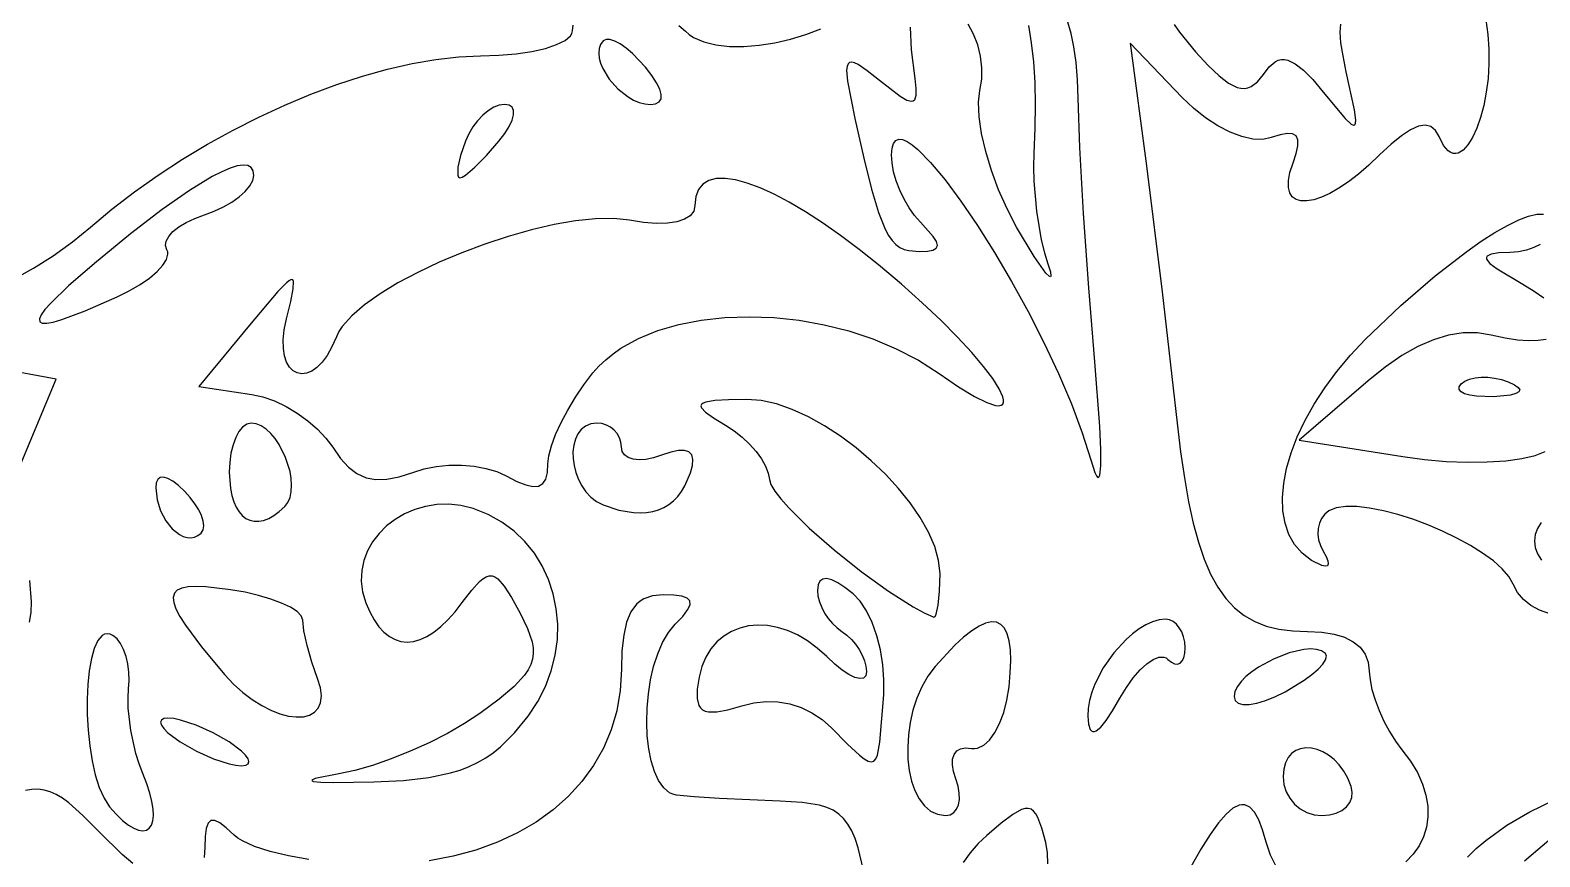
# Model space of a CAD drawing. Header units: millimetres. Extents: x -3.08 to 4.09, y 0 to 4.57.
# Drawn here: x -0.479 to 0.205, y 3.392 to 3.767 of the extents above; entities that cross this region are included whole.
import ezdxf

# ---------------------------------------------------------------- set-up
doc = ezdxf.new("R2010")
doc.units = ezdxf.units.MM

msp = doc.modelspace()

# ---------------------------------------------------------------- linework, layer by layer
at = {"flags": 128}
for points in [[(0.180656, 3.771701), (0.181667, 3.765098), (0.182152, 3.758396), (0.182157, 3.751712), (0.181728, 3.745159), (0.180911, 3.738854), (0.179753, 3.732911), (0.178299, 3.727445), (0.176595, 3.722573), (0.174688, 3.718408), (0.172623, 3.715067), (0.170447, 3.712664), (0.168205, 3.711314), (0.167074, 3.711071), (0.165943, 3.711134), (0.16482, 3.711518), (0.163709, 3.712237), (0.161547, 3.71474), (0.159503, 3.718757), (0.15789, 3.721576), (0.155803, 3.7233), (0.153228, 3.723926), (0.150153, 3.723449), (0.146562, 3.721865), (0.142445, 3.719169), (0.137786, 3.715356), (0.132573, 3.710423), (0.127721, 3.705805), (0.122994, 3.701754), (0.118435, 3.698275), (0.114084, 3.695371), (0.109984, 3.693046), (0.106176, 3.691304), (0.102701, 3.690149), (0.099602, 3.689585), (0.09692, 3.689615), (0.094696, 3.690244), (0.092972, 3.691475), (0.091789, 3.693312), (0.09119, 3.695759), (0.091216, 3.69882), (0.091908, 3.702498), (0.093309, 3.706798), (0.094783, 3.711148), (0.095518, 3.714628), (0.095497, 3.717256), (0.094703, 3.719052), (0.093119, 3.720033), (0.090729, 3.72022), (0.087515, 3.719631), (0.083462, 3.718284), (0.079573, 3.717462), (0.075059, 3.717657), (0.070067, 3.718804), (0.064743, 3.720837), (0.059235, 3.723688), (0.053692, 3.727292), (0.04826, 3.731583), (0.043087, 3.736493), (0.01942, 3.761118), (0.026864, 3.705562), (0.034043, 3.648375), (0.040837, 3.588896), (0.04236, 3.575903), (0.044052, 3.56405), (0.045937, 3.553294), (0.048043, 3.543594), (0.050395, 3.534908), (0.053019, 3.527195), (0.055941, 3.520414), (0.059187, 3.514522), (0.062783, 3.509479), (0.066755, 3.505243), (0.071129, 3.501773), (0.07593, 3.499026), (0.081186, 3.496962), (0.086921, 3.49554), (0.093161, 3.494716), (0.099934, 3.494451), (0.106322, 3.494159), (0.111913, 3.49329), (0.116693, 3.491853), (0.120646, 3.489859), (0.123756, 3.487317), (0.126008, 3.484238), (0.127387, 3.480631), (0.127878, 3.476507), (0.128208, 3.472545), (0.129094, 3.468152), (0.130475, 3.463474), (0.132291, 3.458658), (0.134481, 3.453848), (0.136984, 3.449192), (0.139738, 3.444835), (0.142684, 3.440923), (0.14658, 3.435726), (0.149682, 3.430526), (0.152004, 3.425363), (0.153563, 3.420276), (0.154374, 3.415306), (0.154453, 3.410492), (0.153815, 3.405875), (0.152477, 3.401494), (0.150454, 3.39739), (0.147763, 3.393601), (0.144418, 3.390169)], [(-0.486653, 3.654215), (-0.477693, 3.659139), (-0.468731, 3.664783), (-0.460035, 3.671011), (-0.451872, 3.677687), (-0.442128, 3.685862), (-0.431878, 3.693739), (-0.421192, 3.701287), (-0.410142, 3.708476), (-0.398799, 3.715274), (-0.387234, 3.72165), (-0.375519, 3.727572), (-0.363724, 3.73301), (-0.351922, 3.737932), (-0.340182, 3.742306), (-0.328577, 3.746102), (-0.317178, 3.749289), (-0.306057, 3.751834), (-0.295283, 3.753707), (-0.284929, 3.754877), (-0.275066, 3.755312), (-0.266696, 3.75559), (-0.258888, 3.756287), (-0.251812, 3.757357), (-0.245639, 3.758753), (-0.240541, 3.76043), (-0.236687, 3.76234), (-0.23425, 3.764436), (-0.233616, 3.76554), (-0.2334, 3.766673), (-0.232983, 3.769214)], [(-0.185117, 3.769084), (-0.18215, 3.766534), (-0.180409, 3.765024), (-0.178417, 3.763708), (-0.173753, 3.761641), (-0.168305, 3.760292), (-0.162224, 3.759622), (-0.155658, 3.759592), (-0.148756, 3.76016), (-0.141669, 3.761288), (-0.134545, 3.762935), (-0.127534, 3.765063), (-0.120785, 3.767629)], [(-0.080299, 3.768367), (-0.079745, 3.758053), (-0.078177, 3.745048), (-0.077664, 3.740548), (-0.077661, 3.737314), (-0.078273, 3.735342), (-0.078843, 3.734827), (-0.079606, 3.734625), (-0.081764, 3.735158), (-0.084851, 3.736935), (-0.094233, 3.744201), (-0.099723, 3.7486), (-0.103861, 3.75141), (-0.10545, 3.752175), (-0.106736, 3.752489), (-0.107729, 3.752334), (-0.108441, 3.751694), (-0.108884, 3.75055), (-0.109069, 3.748884), (-0.108709, 3.743916), (-0.1054, 3.726937), (-0.101324, 3.708983), (-0.097821, 3.694945), (-0.094659, 3.684352), (-0.091611, 3.676738), (-0.090058, 3.6739), (-0.088448, 3.671631), (-0.086751, 3.669872), (-0.084939, 3.668564), (-0.082983, 3.667649), (-0.080856, 3.667068), (-0.075969, 3.666673), (-0.072475, 3.666821), (-0.069969, 3.667298), (-0.068452, 3.668156), (-0.06792, 3.669449), (-0.068373, 3.671229), (-0.069809, 3.673546), (-0.075622, 3.680007), (-0.078295, 3.683037), (-0.08078, 3.686543), (-0.083021, 3.6904), (-0.084967, 3.694482), (-0.086563, 3.698665), (-0.087757, 3.702823), (-0.088493, 3.70683), (-0.088719, 3.710562), (-0.088462, 3.713508), (-0.087806, 3.715626), (-0.086773, 3.716953), (-0.085388, 3.717524), (-0.083674, 3.717375), (-0.081654, 3.716543), (-0.079352, 3.715062), (-0.07679, 3.712969), (-0.070983, 3.70709), (-0.064421, 3.699191), (-0.05729, 3.689561), (-0.049778, 3.678484), (-0.042071, 3.666249), (-0.034358, 3.653141), (-0.026824, 3.639447), (-0.019657, 3.625455), (-0.013043, 3.61145), (-0.007172, 3.59772), (-0.002228, 3.58455), (0.0016, 3.572229), (0.003409, 3.566514), (0.004149, 3.564952), (0.004779, 3.564236), (0.005298, 3.564351), (0.005705, 3.565286), (0.006184, 3.569555), (0.006209, 3.576937), (0.005776, 3.587323), (0.003517, 3.616673), (0.000707, 3.650161), (-0.001662, 3.683843), (-0.00334, 3.713802), (-0.00408, 3.736118), (-0.004369, 3.744488), (-0.005022, 3.752296), (-0.005995, 3.759372), (-0.007249, 3.765545), (-0.008739, 3.770643)], [(-0.026689, 3.769043), (-0.025358, 3.761192), (-0.024398, 3.752622), (-0.023807, 3.743332), (-0.023586, 3.733319), (-0.023732, 3.722582), (-0.024247, 3.711118), (-0.024408, 3.705084), (-0.024242, 3.698579), (-0.023035, 3.684972), (-0.020833, 3.671938), (-0.019424, 3.666149), (-0.017844, 3.661118), (-0.016683, 3.657448), (-0.016475, 3.655558), (-0.01671, 3.655259), (-0.017161, 3.65538), (-0.018684, 3.656847), (-0.024008, 3.664438), (-0.031983, 3.677784), (-0.036319, 3.686066), (-0.040147, 3.694701), (-0.043398, 3.703436), (-0.046004, 3.712015), (-0.047896, 3.720187), (-0.049006, 3.727697), (-0.049266, 3.73429), (-0.048608, 3.739715), (-0.047804, 3.744774), (-0.047731, 3.749974), (-0.04835, 3.755191), (-0.049622, 3.7603), (-0.051509, 3.765178), (-0.053971, 3.769701)], [(0.039414, 3.769507), (0.041836, 3.76607), (0.049114, 3.757201), (0.054821, 3.750988), (0.059792, 3.746252), (0.064129, 3.74296), (0.067934, 3.741078), (0.069669, 3.740655), (0.071309, 3.740571), (0.072867, 3.740823), (0.074357, 3.741406), (0.077179, 3.743549), (0.079878, 3.746965), (0.082544, 3.750426), (0.085228, 3.752667), (0.086607, 3.753321), (0.088026, 3.753659), (0.089496, 3.753677), (0.091031, 3.753373), (0.094338, 3.751782), (0.098042, 3.748858), (0.102237, 3.744571), (0.107017, 3.738896), (0.11688, 3.727015), (0.119724, 3.72438), (0.120673, 3.723932), (0.121324, 3.72408), (0.121692, 3.724835), (0.12179, 3.72621), (0.12123, 3.730868), (0.117475, 3.748159), (0.115976, 3.75529), (0.115059, 3.761278), (0.114722, 3.766112), (0.114963, 3.769777)], [(-0.200288, 3.750271), (-0.20615, 3.756448), (-0.209008, 3.758854), (-0.211712, 3.760741), (-0.214185, 3.762059), (-0.216347, 3.762761), (-0.218121, 3.762796), (-0.219427, 3.762118), (-0.220605, 3.760524), (-0.221273, 3.758668), (-0.221468, 3.7566), (-0.221228, 3.754369), (-0.220591, 3.752028), (-0.219593, 3.749625), (-0.216667, 3.744838), (-0.21275, 3.740413), (-0.208142, 3.736753), (-0.205673, 3.735335), (-0.203143, 3.73426), (-0.20059, 3.733578), (-0.198052, 3.73334), (-0.195676, 3.733635), (-0.194064, 3.734501), (-0.193214, 3.735914), (-0.193124, 3.737847), (-0.193789, 3.740275), (-0.195207, 3.743172), (-0.197374, 3.746512), (-0.200288, 3.750271)], [(-0.266733, 3.716673), (-0.264068, 3.720145), (-0.262058, 3.723326), (-0.260711, 3.726164), (-0.260035, 3.728606), (-0.260037, 3.730597), (-0.260725, 3.732085), (-0.262107, 3.733017), (-0.264191, 3.73334), (-0.266589, 3.733), (-0.269077, 3.732025), (-0.271584, 3.730484), (-0.274037, 3.728444), (-0.276364, 3.725975), (-0.278494, 3.723145), (-0.280354, 3.720021), (-0.281872, 3.716673), (-0.28405, 3.710202), (-0.285257, 3.704902), (-0.285407, 3.701322), (-0.285058, 3.700347), (-0.284413, 3.700007), (-0.28336, 3.700347), (-0.281831, 3.701322), (-0.277636, 3.704902), (-0.27241, 3.710202), (-0.266733, 3.716673)], [(-0.43983, 3.646076), (-0.434324, 3.64881), (-0.429399, 3.651704), (-0.425148, 3.654669), (-0.421663, 3.657618), (-0.419038, 3.660462), (-0.417365, 3.663115), (-0.416737, 3.665488), (-0.416844, 3.666542), (-0.417247, 3.667493), (-0.41787, 3.669383), (-0.417567, 3.671427), (-0.416408, 3.67356), (-0.414464, 3.675717), (-0.411804, 3.677833), (-0.408499, 3.679842), (-0.404618, 3.681681), (-0.400233, 3.683284), (-0.395738, 3.68493), (-0.391543, 3.68689), (-0.387741, 3.689091), (-0.384424, 3.69146), (-0.381683, 3.693923), (-0.379612, 3.696407), (-0.378301, 3.698839), (-0.377844, 3.701146), (-0.378149, 3.703285), (-0.379057, 3.704784), (-0.380559, 3.705647), (-0.382646, 3.705881), (-0.38531, 3.705488), (-0.388541, 3.704476), (-0.39233, 3.702848), (-0.396669, 3.700609), (-0.406957, 3.69432), (-0.419334, 3.685647), (-0.433728, 3.674632), (-0.450066, 3.661312), (-0.461835, 3.651129), (-0.469897, 3.64334), (-0.472533, 3.640339), (-0.47424, 3.637931), (-0.475014, 3.636114), (-0.474854, 3.634887), (-0.473761, 3.634247), (-0.471731, 3.634194), (-0.468764, 3.634725), (-0.464859, 3.635838), (-0.454229, 3.639803), (-0.43983, 3.646076)], [(-0.263372, 3.565007), (-0.258574, 3.562524), (-0.254565, 3.560918), (-0.2513, 3.560201), (-0.248733, 3.560389), (-0.246816, 3.561492), (-0.245505, 3.563526), (-0.244751, 3.566503), (-0.244511, 3.570437), (-0.244094, 3.574164), (-0.242898, 3.578636), (-0.241009, 3.583686), (-0.238509, 3.589144), (-0.235482, 3.594841), (-0.232013, 3.600607), (-0.228184, 3.606274), (-0.22408, 3.611673), (-0.221338, 3.614768), (-0.218298, 3.617663), (-0.214975, 3.620357), (-0.211385, 3.622851), (-0.203468, 3.627237), (-0.194675, 3.630822), (-0.185134, 3.633605), (-0.174971, 3.635588), (-0.164314, 3.636771), (-0.15329, 3.637152), (-0.142027, 3.636734), (-0.130652, 3.635516), (-0.119292, 3.633498), (-0.108074, 3.630681), (-0.097127, 3.627065), (-0.086577, 3.62265), (-0.076551, 3.617436), (-0.067177, 3.611423), (-0.058316, 3.605378), (-0.051123, 3.601011), (-0.045542, 3.598223), (-0.041518, 3.596914), (-0.040073, 3.596783), (-0.038996, 3.596986), (-0.038281, 3.597508), (-0.037921, 3.598339), (-0.037909, 3.599465), (-0.038238, 3.600875), (-0.039891, 3.604494), (-0.042825, 3.609099), (-0.046985, 3.614588), (-0.052315, 3.620864), (-0.058761, 3.627828), (-0.066267, 3.63538), (-0.074778, 3.643421), (-0.084239, 3.651853), (-0.094594, 3.660576), (-0.103414, 3.667601), (-0.111909, 3.673966), (-0.120044, 3.679659), (-0.127787, 3.68467), (-0.135104, 3.688988), (-0.141961, 3.692601), (-0.148325, 3.695499), (-0.154162, 3.697672), (-0.159438, 3.699107), (-0.164119, 3.699793), (-0.168173, 3.699721), (-0.171565, 3.698879), (-0.174261, 3.697256), (-0.176229, 3.69484), (-0.177435, 3.691622), (-0.177844, 3.68759), (-0.178388, 3.685024), (-0.179973, 3.682918), (-0.18253, 3.68129), (-0.18599, 3.680154), (-0.190283, 3.679527), (-0.19534, 3.679424), (-0.201092, 3.679861), (-0.207469, 3.680854), (-0.214638, 3.681634), (-0.222866, 3.68151), (-0.231958, 3.68056), (-0.24172, 3.678859), (-0.251957, 3.676487), (-0.262475, 3.673519), (-0.27308, 3.670033), (-0.283578, 3.666106), (-0.293775, 3.661815), (-0.303475, 3.657237), (-0.312486, 3.652451), (-0.320612, 3.647532), (-0.327659, 3.642557), (-0.333433, 3.637605), (-0.33774, 3.632753), (-0.339283, 3.630387), (-0.340386, 3.628076), (-0.342404, 3.623464), (-0.344585, 3.61962), (-0.346877, 3.616526), (-0.349228, 3.614163), (-0.351586, 3.612513), (-0.353898, 3.611557), (-0.356112, 3.611277), (-0.358177, 3.611654), (-0.36004, 3.61267), (-0.36165, 3.614307), (-0.362953, 3.616545), (-0.363897, 3.619367), (-0.364432, 3.622754), (-0.364504, 3.626687), (-0.364062, 3.631148), (-0.363052, 3.636118), (-0.361103, 3.644089), (-0.359946, 3.649742), (-0.359764, 3.653049), (-0.360095, 3.653813), (-0.360736, 3.653979), (-0.361712, 3.653543), (-0.363043, 3.652503), (-0.366865, 3.64859), (-0.379775, 3.63334), (-0.402775, 3.605562), (-0.378775, 3.601951), (-0.373696, 3.600811), (-0.368457, 3.598944), (-0.363207, 3.596449), (-0.358097, 3.593425), (-0.353278, 3.589969), (-0.3489, 3.58618), (-0.345112, 3.582155), (-0.342066, 3.577993), (-0.33853, 3.572918), (-0.33489, 3.568944), (-0.331057, 3.566042), (-0.326939, 3.564184), (-0.322446, 3.56334), (-0.317486, 3.563481), (-0.311969, 3.564579), (-0.305802, 3.566604), (-0.300667, 3.568194), (-0.295143, 3.569261), (-0.289402, 3.569809), (-0.283613, 3.569847), (-0.277946, 3.569379), (-0.27257, 3.568412), (-0.267655, 3.566953), (-0.263372, 3.565007)], [(0.209672, 3.502443), (0.205127, 3.504083), (0.201133, 3.506246), (0.197757, 3.508935), (0.195066, 3.51215), (0.193128, 3.515896), (0.191212, 3.519356), (0.188165, 3.522905), (0.184135, 3.526485), (0.17927, 3.530037), (0.173719, 3.533503), (0.167628, 3.536823), (0.161146, 3.539939), (0.15442, 3.542791), (0.147598, 3.545323), (0.140829, 3.547474), (0.13426, 3.549185), (0.128038, 3.550399), (0.122312, 3.551057), (0.11723, 3.551099), (0.112939, 3.550468), (0.109587, 3.549104), (0.107725, 3.547614), (0.106283, 3.545748), (0.10527, 3.543581), (0.104698, 3.541187), (0.104576, 3.538642), (0.104915, 3.536022), (0.105725, 3.533401), (0.107017, 3.530854), (0.108381, 3.528417), (0.109136, 3.526508), (0.109297, 3.525138), (0.108876, 3.524316), (0.107887, 3.524052), (0.106343, 3.524358), (0.101642, 3.526715), (0.097419, 3.52995), (0.094031, 3.533871), (0.091464, 3.538416), (0.089704, 3.543526), (0.088734, 3.54914), (0.088541, 3.555198), (0.089109, 3.561639), (0.090425, 3.568402), (0.092473, 3.575429), (0.095238, 3.582657), (0.098707, 3.590026), (0.102863, 3.597477), (0.107692, 3.604948), (0.11318, 3.61238), (0.119312, 3.619711), (0.126073, 3.626882), (0.142197, 3.642265), (0.157678, 3.655646), (0.17205, 3.666743), (0.178676, 3.671348), (0.18485, 3.675277), (0.190516, 3.678496), (0.195614, 3.680968), (0.200087, 3.682659), (0.203877, 3.683534), (0.206926, 3.683558)], [(0.205333, 3.66993), (0.202452, 3.668464), (0.19915, 3.667333), (0.195506, 3.666586), (0.1916, 3.666271), (0.186547, 3.666024), (0.183091, 3.665468), (0.181262, 3.664535), (0.180967, 3.663906), (0.181088, 3.663156), (0.182597, 3.661262), (0.185817, 3.658786), (0.197503, 3.651812), (0.20268, 3.648706), (0.206952, 3.64567)], [(0.208051, 3.626884), (0.204396, 3.626343), (0.20006, 3.626232), (0.195063, 3.626582), (0.189427, 3.627427), (0.18317, 3.628798), (0.176916, 3.629826), (0.170464, 3.629824), (0.163811, 3.628791), (0.156951, 3.626725), (0.149882, 3.623624), (0.1426, 3.619486), (0.1351, 3.614308), (0.127378, 3.60809), (0.096142, 3.581229), (0.143059, 3.573715), (0.152849, 3.57241), (0.162677, 3.571582), (0.17228, 3.571223), (0.181392, 3.571321), (0.189749, 3.571868), (0.197086, 3.572854), (0.203139, 3.574269), (0.207642, 3.576104)], [(-0.483747, 3.569701), (-0.467413, 3.608771), (-0.505969, 3.616007)], [(0.1696, 3.606715), (0.171247, 3.607945), (0.173359, 3.608861), (0.175848, 3.609461), (0.178628, 3.609741), (0.181611, 3.609697), (0.18471, 3.609326), (0.187837, 3.608625), (0.190906, 3.60759), (0.193692, 3.606307), (0.195414, 3.605122), (0.196086, 3.60405), (0.195722, 3.603106), (0.194336, 3.602302), (0.191941, 3.601654), (0.184184, 3.600882), (0.176448, 3.601068), (0.173454, 3.60154), (0.171121, 3.602231), (0.16951, 3.603118), (0.16868, 3.604177), (0.16869, 3.605384), (0.1696, 3.606715)], [(-0.066733, 3.520715), (-0.067346, 3.526683), (-0.069114, 3.532968), (-0.071927, 3.539474), (-0.075678, 3.546103), (-0.080258, 3.552756), (-0.085559, 3.559337), (-0.091472, 3.565748), (-0.097889, 3.57189), (-0.104702, 3.577667), (-0.111801, 3.58298), (-0.11908, 3.587733), (-0.126428, 3.591826), (-0.133739, 3.595163), (-0.140903, 3.597646), (-0.147812, 3.599178), (-0.154358, 3.599659), (-0.162665, 3.599476), (-0.168809, 3.599091), (-0.172855, 3.598422), (-0.174112, 3.597957), (-0.17487, 3.59739), (-0.175137, 3.596713), (-0.174921, 3.595914), (-0.173075, 3.593911), (-0.169397, 3.591303), (-0.163955, 3.588007), (-0.16004, 3.585457), (-0.156371, 3.582553), (-0.15303, 3.579395), (-0.150097, 3.576085), (-0.147656, 3.572723), (-0.145787, 3.569411), (-0.144573, 3.56625), (-0.144094, 3.56334), (-0.143437, 3.56107), (-0.141672, 3.558104), (-0.138923, 3.554545), (-0.135311, 3.550496), (-0.125996, 3.541337), (-0.114709, 3.531449), (-0.102433, 3.521655), (-0.090153, 3.512776), (-0.078851, 3.505633), (-0.073874, 3.502969), (-0.069511, 3.501048), (-0.068953, 3.501263), (-0.068432, 3.502279), (-0.067549, 3.506397), (-0.066952, 3.512757), (-0.066733, 3.520715)], [(-0.363802, 3.55109), (-0.362369, 3.552982), (-0.361389, 3.555271), (-0.360832, 3.557885), (-0.360671, 3.560753), (-0.360876, 3.563803), (-0.361419, 3.566964), (-0.3634, 3.573331), (-0.366383, 3.579281), (-0.368179, 3.58192), (-0.370138, 3.58424), (-0.372233, 3.58617), (-0.374434, 3.587636), (-0.376712, 3.588569), (-0.379038, 3.588896), (-0.381032, 3.588442), (-0.382891, 3.587142), (-0.384575, 3.585087), (-0.386044, 3.582368), (-0.387257, 3.579076), (-0.388173, 3.575302), (-0.388753, 3.571137), (-0.388955, 3.566673), (-0.388423, 3.559234), (-0.38778, 3.556043), (-0.386906, 3.553217), (-0.385815, 3.550764), (-0.384523, 3.548695), (-0.383045, 3.547017), (-0.381394, 3.545741), (-0.379587, 3.544876), (-0.377639, 3.54443), (-0.375563, 3.544414), (-0.373375, 3.544835), (-0.37109, 3.545705), (-0.368723, 3.547031), (-0.366289, 3.548823), (-0.363802, 3.55109)], [(-0.179802, 3.566354), (-0.178907, 3.569777), (-0.178733, 3.572504), (-0.179284, 3.574537), (-0.180561, 3.575878), (-0.182568, 3.576527), (-0.185308, 3.576487), (-0.188783, 3.575757), (-0.192997, 3.57434), (-0.196649, 3.57316), (-0.200056, 3.572483), (-0.203144, 3.572295), (-0.205837, 3.57258), (-0.208062, 3.573321), (-0.209743, 3.574504), (-0.210806, 3.576113), (-0.211177, 3.578132), (-0.211404, 3.580293), (-0.212054, 3.58231), (-0.213082, 3.584138), (-0.214441, 3.585732), (-0.216087, 3.58705), (-0.217974, 3.588046), (-0.220056, 3.588676), (-0.222288, 3.588896), (-0.225075, 3.588552), (-0.22744, 3.587574), (-0.229387, 3.586042), (-0.230925, 3.584036), (-0.232057, 3.581633), (-0.232791, 3.578915), (-0.233133, 3.57596), (-0.233087, 3.572849), (-0.232661, 3.56966), (-0.231859, 3.566473), (-0.230689, 3.563368), (-0.229156, 3.560425), (-0.227265, 3.557722), (-0.225024, 3.55534), (-0.222437, 3.553357), (-0.219511, 3.551854), (-0.212351, 3.549491), (-0.205755, 3.548344), (-0.20268, 3.548223), (-0.199757, 3.548401), (-0.196991, 3.548877), (-0.194386, 3.549651), (-0.191945, 3.550719), (-0.189673, 3.552082), (-0.187574, 3.553737), (-0.185651, 3.555684), (-0.183909, 3.55792), (-0.182351, 3.560445), (-0.179802, 3.566354)], [(-0.40915, 3.557965), (-0.412003, 3.560611), (-0.414566, 3.562567), (-0.41681, 3.56383), (-0.418709, 3.564397), (-0.420233, 3.564264), (-0.421357, 3.563428), (-0.422051, 3.561885), (-0.422288, 3.559632), (-0.421709, 3.554185), (-0.42012, 3.549119), (-0.41774, 3.544654), (-0.414792, 3.54101), (-0.411496, 3.53841), (-0.409787, 3.53757), (-0.408074, 3.537073), (-0.406384, 3.536948), (-0.404746, 3.537222), (-0.403186, 3.537922), (-0.401733, 3.539076), (-0.40085, 3.540496), (-0.400544, 3.54234), (-0.400786, 3.54453), (-0.401545, 3.546989), (-0.402792, 3.54964), (-0.404495, 3.552404), (-0.406624, 3.555205), (-0.40915, 3.557965)], [(-0.253413, 3.456159), (-0.249054, 3.462762), (-0.245573, 3.469599), (-0.242951, 3.476599), (-0.24117, 3.483693), (-0.24021, 3.490808), (-0.240053, 3.497875), (-0.240679, 3.50482), (-0.24207, 3.511574), (-0.244206, 3.518066), (-0.24707, 3.524224), (-0.250641, 3.529977), (-0.254902, 3.535255), (-0.259832, 3.539986), (-0.265414, 3.544099), (-0.271628, 3.547523), (-0.278455, 3.550187), (-0.283988, 3.551546), (-0.289454, 3.552135), (-0.294797, 3.552004), (-0.299959, 3.551202), (-0.304883, 3.549781), (-0.309513, 3.54779), (-0.313792, 3.545279), (-0.317662, 3.542298), (-0.321066, 3.538897), (-0.323947, 3.535127), (-0.326249, 3.531036), (-0.327914, 3.526675), (-0.328885, 3.522095), (-0.329106, 3.517345), (-0.328518, 3.512474), (-0.327066, 3.507534), (-0.325262, 3.503352), (-0.32328, 3.499728), (-0.321132, 3.496662), (-0.318828, 3.494154), (-0.316381, 3.492204), (-0.313802, 3.490811), (-0.311103, 3.489976), (-0.308295, 3.489699), (-0.305391, 3.48998), (-0.302401, 3.490819), (-0.299337, 3.492215), (-0.296211, 3.494169), (-0.293034, 3.496681), (-0.289818, 3.49975), (-0.286575, 3.503377), (-0.283316, 3.507562), (-0.279059, 3.51317), (-0.275547, 3.517089), (-0.273998, 3.518402), (-0.272549, 3.519277), (-0.271169, 3.519708), (-0.26983, 3.519691), (-0.268503, 3.519219), (-0.267158, 3.518288), (-0.264301, 3.515027), (-0.261023, 3.509864), (-0.257094, 3.502757), (-0.253684, 3.495774), (-0.251652, 3.489784), (-0.251192, 3.487065), (-0.251124, 3.484477), (-0.251462, 3.481982), (-0.252224, 3.479541), (-0.253425, 3.477115), (-0.255079, 3.474665), (-0.259815, 3.469538), (-0.266556, 3.463848), (-0.275427, 3.457284), (-0.282309, 3.452755), (-0.290029, 3.448323), (-0.298327, 3.444102), (-0.306939, 3.440201), (-0.315607, 3.436733), (-0.324066, 3.433808), (-0.332056, 3.431538), (-0.339316, 3.430034), (-0.349937, 3.427915), (-0.351547, 3.42714), (-0.351436, 3.426826), (-0.350717, 3.42656), (-0.347468, 3.426181), (-0.341818, 3.426005), (-0.3234, 3.426284), (-0.310017, 3.42699), (-0.298554, 3.428306), (-0.288714, 3.43036), (-0.284309, 3.431703), (-0.280198, 3.433279), (-0.276344, 3.435103), (-0.272708, 3.437191), (-0.269255, 3.43956), (-0.265946, 3.442224), (-0.259614, 3.448504), (-0.253413, 3.456159)], [(0.20576, 3.54381), (0.204127, 3.541166), (0.203104, 3.538376), (0.202734, 3.535495), (0.203056, 3.532576), (0.20411, 3.529672), (0.205937, 3.526838)], [(-0.092261, 3.465757), (-0.092134, 3.472538), (-0.092653, 3.479392), (-0.093762, 3.486132), (-0.095403, 3.492569), (-0.097519, 3.498517), (-0.100054, 3.503788), (-0.102949, 3.508194), (-0.10615, 3.511548), (-0.109834, 3.514409), (-0.113066, 3.516511), (-0.115834, 3.517853), (-0.118125, 3.518434), (-0.119929, 3.518253), (-0.121232, 3.51731), (-0.122022, 3.515603), (-0.122288, 3.513132), (-0.122062, 3.510618), (-0.121412, 3.508002), (-0.120384, 3.505361), (-0.119025, 3.502771), (-0.117379, 3.500308), (-0.115492, 3.49805), (-0.113409, 3.496072), (-0.111177, 3.494451), (-0.108945, 3.492842), (-0.106863, 3.490896), (-0.104976, 3.488689), (-0.10333, 3.486295), (-0.101971, 3.483787), (-0.100943, 3.48124), (-0.100293, 3.478728), (-0.100066, 3.476326), (-0.100434, 3.474436), (-0.101488, 3.473383), (-0.103155, 3.473139), (-0.10536, 3.473677), (-0.108029, 3.474968), (-0.111088, 3.476986), (-0.114463, 3.479703), (-0.11808, 3.48309), (-0.122383, 3.486992), (-0.126818, 3.49026), (-0.131338, 3.492903), (-0.135893, 3.494927), (-0.140436, 3.496341), (-0.144921, 3.497152), (-0.149298, 3.497368), (-0.153519, 3.496996), (-0.157538, 3.496045), (-0.161306, 3.494521), (-0.164776, 3.492434), (-0.167898, 3.489789), (-0.170627, 3.486596), (-0.172914, 3.482861), (-0.17471, 3.478593), (-0.175969, 3.473798), (-0.176794, 3.468341), (-0.176868, 3.464097), (-0.176102, 3.461007), (-0.175376, 3.459876), (-0.174408, 3.459012), (-0.173186, 3.458406), (-0.1717, 3.458052), (-0.167889, 3.45807), (-0.162887, 3.459005), (-0.156608, 3.460798), (-0.151102, 3.462153), (-0.145611, 3.462737), (-0.140186, 3.462562), (-0.13488, 3.461642), (-0.129748, 3.459989), (-0.12484, 3.457615), (-0.120211, 3.454533), (-0.115913, 3.450757), (-0.108629, 3.443472), (-0.10322, 3.438399), (-0.101118, 3.436756), (-0.099366, 3.435741), (-0.097923, 3.43538), (-0.096749, 3.435699), (-0.095804, 3.436723), (-0.095049, 3.438478), (-0.093947, 3.444278), (-0.092261, 3.465757)], [(-0.479578, 3.498676), (-0.478779, 3.503106), (-0.478636, 3.507979), (-0.479361, 3.517648)], [(-0.348886, 3.473132), (-0.351503, 3.480661), (-0.353644, 3.48817), (-0.355091, 3.494788), (-0.355622, 3.499646), (-0.35629, 3.50154), (-0.358206, 3.503497), (-0.361234, 3.505461), (-0.365242, 3.507375), (-0.370093, 3.509182), (-0.375655, 3.510825), (-0.381793, 3.512249), (-0.388372, 3.513396), (-0.399552, 3.514692), (-0.403968, 3.514869), (-0.407604, 3.514694), (-0.410462, 3.51414), (-0.412543, 3.513178), (-0.413851, 3.51178), (-0.414386, 3.50992), (-0.414151, 3.507568), (-0.413147, 3.504697), (-0.411378, 3.501279), (-0.408844, 3.497286), (-0.401493, 3.487464), (-0.391108, 3.475007), (-0.387037, 3.470651), (-0.382824, 3.466845), (-0.378541, 3.463593), (-0.374259, 3.460897), (-0.370049, 3.458762), (-0.365982, 3.457189), (-0.36213, 3.456183), (-0.358564, 3.455746), (-0.355356, 3.455882), (-0.352576, 3.456594), (-0.350296, 3.457884), (-0.348586, 3.459757), (-0.34752, 3.462215), (-0.347166, 3.465261), (-0.347598, 3.468899), (-0.348886, 3.473132)], [(-0.1014, 3.386328), (-0.103868, 3.396486), (-0.105247, 3.40061), (-0.106777, 3.404156), (-0.108499, 3.407169), (-0.110452, 3.409692), (-0.112676, 3.411771), (-0.115213, 3.413449), (-0.118102, 3.414771), (-0.121384, 3.415781), (-0.129288, 3.417043), (-0.139247, 3.41759), (-0.16666, 3.418781), (-0.178176, 3.41957), (-0.186177, 3.420368), (-0.187789, 3.420749), (-0.1893, 3.421435), (-0.192015, 3.423655), (-0.194321, 3.426887), (-0.196219, 3.430993), (-0.197707, 3.435834), (-0.198784, 3.44127), (-0.199448, 3.447163), (-0.1997, 3.453373), (-0.199538, 3.459761), (-0.198961, 3.466188), (-0.197968, 3.472516), (-0.196558, 3.478604), (-0.194731, 3.484314), (-0.192485, 3.489507), (-0.189819, 3.494043), (-0.186733, 3.497784), (-0.183395, 3.501332), (-0.181165, 3.504239), (-0.180067, 3.506556), (-0.18012, 3.508337), (-0.181347, 3.509631), (-0.18377, 3.510491), (-0.18741, 3.51097), (-0.192288, 3.511118), (-0.19702, 3.510666), (-0.201, 3.509266), (-0.202719, 3.50819), (-0.204265, 3.506852), (-0.206853, 3.503357), (-0.208801, 3.498715), (-0.210146, 3.49286), (-0.210926, 3.485725), (-0.211177, 3.477243), (-0.211707, 3.467722), (-0.213271, 3.458589), (-0.215829, 3.449873), (-0.219342, 3.441606), (-0.22377, 3.433821), (-0.229076, 3.426547), (-0.235218, 3.419818), (-0.242158, 3.413663), (-0.249857, 3.408115), (-0.258275, 3.403204), (-0.267374, 3.398963), (-0.277113, 3.395422), (-0.287453, 3.392614), (-0.298356, 3.390569)], [(-0.059594, 3.427646), (-0.06066, 3.431048), (-0.061121, 3.434062), (-0.061001, 3.436642), (-0.060321, 3.438746), (-0.059105, 3.440331), (-0.057373, 3.441353), (-0.055149, 3.441768), (-0.052455, 3.441534), (-0.051061, 3.441423), (-0.04967, 3.441626), (-0.046933, 3.442918), (-0.044315, 3.445295), (-0.041886, 3.448644), (-0.039714, 3.452848), (-0.037869, 3.457794), (-0.036422, 3.463367), (-0.035441, 3.469451), (-0.034859, 3.475783), (-0.034652, 3.481353), (-0.034815, 3.486158), (-0.035346, 3.490198), (-0.036241, 3.493472), (-0.037495, 3.495978), (-0.039105, 3.497716), (-0.041068, 3.498685), (-0.043379, 3.498884), (-0.046035, 3.498311), (-0.049031, 3.496966), (-0.052365, 3.494848), (-0.056032, 3.491954), (-0.060029, 3.488286), (-0.068997, 3.478618), (-0.072254, 3.474255), (-0.075003, 3.469437), (-0.077252, 3.464265), (-0.079009, 3.458842), (-0.080279, 3.453269), (-0.081071, 3.447647), (-0.081391, 3.442079), (-0.081247, 3.436665), (-0.080646, 3.431507), (-0.079595, 3.426707), (-0.078101, 3.422367), (-0.076173, 3.418588), (-0.073815, 3.415472), (-0.071037, 3.413121), (-0.067845, 3.411635), (-0.064247, 3.411118), (-0.062169, 3.411455), (-0.060481, 3.412421), (-0.0592, 3.413949), (-0.058347, 3.41597), (-0.057941, 3.418418), (-0.058001, 3.421225), (-0.058545, 3.424323), (-0.059594, 3.427646)], [(0.036614, 3.481826), (0.038172, 3.480533), (0.039626, 3.479839), (0.040945, 3.479722), (0.042095, 3.480159), (0.043046, 3.481131), (0.043765, 3.482615), (0.044219, 3.48459), (0.044378, 3.487034), (0.044197, 3.489641), (0.043677, 3.492073), (0.042855, 3.494276), (0.041767, 3.496198), (0.04045, 3.497784), (0.038941, 3.498984), (0.037275, 3.499742), (0.035489, 3.500007), (0.032618, 3.499713), (0.029655, 3.498866), (0.026638, 3.497514), (0.023608, 3.495706), (0.020602, 3.493489), (0.017661, 3.490914), (0.012125, 3.48488), (0.007311, 3.477994), (0.003532, 3.470645), (0.002128, 3.466919), (0.001099, 3.463223), (0.000484, 3.459607), (0.000323, 3.456118), (0.000633, 3.452456), (0.001369, 3.450129), (0.001897, 3.449467), (0.002531, 3.449138), (0.003273, 3.449143), (0.004121, 3.449482), (0.006141, 3.451164), (0.008592, 3.454184), (0.011476, 3.458543), (0.014795, 3.464243), (0.017779, 3.469177), (0.020868, 3.473475), (0.023974, 3.477062), (0.027007, 3.479868), (0.029877, 3.481819), (0.032494, 3.482844), (0.03477, 3.482871), (0.035752, 3.482487), (0.036614, 3.481826)], [(-0.428177, 3.430076), (-0.429867, 3.434455), (-0.431356, 3.43927), (-0.433624, 3.449573), (-0.434769, 3.459725), (-0.434855, 3.46435), (-0.43458, 3.468465), (-0.434319, 3.472291), (-0.434445, 3.476088), (-0.434928, 3.479756), (-0.435738, 3.483196), (-0.436848, 3.486309), (-0.438227, 3.488994), (-0.439846, 3.491154), (-0.441677, 3.492687), (-0.443012, 3.493311), (-0.444268, 3.4935), (-0.445446, 3.493278), (-0.446544, 3.492669), (-0.448501, 3.490385), (-0.450135, 3.486838), (-0.451442, 3.482219), (-0.45242, 3.476718), (-0.453063, 3.470525), (-0.453368, 3.463831), (-0.453332, 3.456827), (-0.452951, 3.449702), (-0.452221, 3.442647), (-0.451138, 3.435853), (-0.449699, 3.42951), (-0.4479, 3.423808), (-0.445736, 3.418938), (-0.443205, 3.41509), (-0.440156, 3.411652), (-0.437297, 3.408888), (-0.434648, 3.406779), (-0.432228, 3.405305), (-0.430057, 3.404446), (-0.428155, 3.404183), (-0.42654, 3.404498), (-0.425233, 3.405369), (-0.424252, 3.406779), (-0.423618, 3.408707), (-0.42335, 3.411134), (-0.423467, 3.414041), (-0.423989, 3.417408), (-0.424935, 3.421216), (-0.426324, 3.425445), (-0.428177, 3.430076)], [(0.108031, 3.484493), (0.106284, 3.485682), (0.104018, 3.48636), (0.101319, 3.486569), (0.098276, 3.486348), (0.091504, 3.484782), (0.084399, 3.481989), (0.077659, 3.478297), (0.074643, 3.476216), (0.07198, 3.474032), (0.069757, 3.471787), (0.068062, 3.469521), (0.06698, 3.467275), (0.0666, 3.46509), (0.067073, 3.463269), (0.068427, 3.46206), (0.070569, 3.461455), (0.073403, 3.461444), (0.076834, 3.46202), (0.080768, 3.463172), (0.085111, 3.464893), (0.089767, 3.467173), (0.098379, 3.472378), (0.101859, 3.47494), (0.104691, 3.47738), (0.106798, 3.479627), (0.108107, 3.481609), (0.108543, 3.483255), (0.108031, 3.484493)], [(-0.388955, 3.444451), (-0.396303, 3.448629), (-0.40399, 3.452052), (-0.411104, 3.454365), (-0.414161, 3.454995), (-0.416733, 3.455215), (-0.418625, 3.454995), (-0.419732, 3.454365), (-0.420078, 3.453369), (-0.419684, 3.452052), (-0.418575, 3.450457), (-0.416772, 3.448629), (-0.411177, 3.444451), (-0.403829, 3.440265), (-0.396143, 3.436838), (-0.389029, 3.434523), (-0.385972, 3.433893), (-0.3834, 3.433673), (-0.381508, 3.433893), (-0.3804, 3.434523), (-0.380055, 3.43552), (-0.380448, 3.436838), (-0.381558, 3.438435), (-0.383361, 3.440265), (-0.388955, 3.444451)], [(0.1196, 3.424312), (0.118124, 3.427971), (0.116308, 3.431219), (0.114212, 3.434047), (0.111897, 3.436447), (0.109422, 3.43841), (0.106847, 3.439927), (0.104233, 3.44099), (0.101639, 3.44159), (0.099125, 3.441719), (0.096752, 3.441368), (0.094579, 3.440528), (0.092667, 3.439191), (0.091075, 3.437349), (0.089864, 3.434992), (0.089093, 3.432112), (0.088823, 3.428701), (0.089182, 3.42517), (0.090211, 3.421876), (0.091837, 3.41889), (0.093989, 3.416284), (0.096594, 3.414132), (0.09958, 3.412506), (0.102875, 3.411477), (0.106406, 3.411118), (0.109851, 3.411387), (0.112891, 3.412158), (0.115472, 3.413377), (0.11754, 3.414991), (0.11904, 3.416945), (0.11992, 3.419186), (0.120124, 3.42166), (0.1196, 3.424312)], [(-0.432679, 3.389336), (-0.437472, 3.393407), (-0.44783, 3.403507), (-0.455326, 3.411111), (-0.461717, 3.416767), (-0.464627, 3.418891), (-0.467416, 3.420562), (-0.470136, 3.42179), (-0.472839, 3.422587), (-0.475576, 3.422963), (-0.4784, 3.42293), (-0.481363, 3.4225)], [(0.085567, 3.388256), (0.083109, 3.393083), (0.08117, 3.399062), (0.079514, 3.404675), (0.077739, 3.409197), (0.075816, 3.412597), (0.073715, 3.414847), (0.071407, 3.415915), (0.070166, 3.415997), (0.068862, 3.415772), (0.066049, 3.414389), (0.062941, 3.411734), (0.059506, 3.407778), (0.055715, 3.402492), (0.051539, 3.395845), (0.046947, 3.387806)], [(0.172348, 3.392236), (0.176378, 3.396077), (0.180726, 3.399773), (0.190238, 3.406672), (0.200621, 3.412821), (0.211607, 3.418104)], [(-0.352837, 3.391181), (-0.362129, 3.392812), (-0.370431, 3.394787), (-0.377476, 3.397052), (-0.382999, 3.39955), (-0.385106, 3.400871), (-0.386733, 3.402229), (-0.390285, 3.405567), (-0.393193, 3.407796), (-0.395511, 3.408895), (-0.39729, 3.408842), (-0.398583, 3.407614), (-0.399442, 3.405192), (-0.399919, 3.401552), (-0.400066, 3.396673), (-0.400285, 3.392088)], [(-0.017884, 3.389197), (-0.017971, 3.394174), (-0.018761, 3.398812), (-0.020601, 3.405381), (-0.022373, 3.410129), (-0.023311, 3.41183), (-0.024325, 3.413087), (-0.025447, 3.413904), (-0.026709, 3.414284), (-0.02814, 3.414233), (-0.029773, 3.413753), (-0.033768, 3.411523), (-0.038945, 3.407625), (-0.045552, 3.40209), (-0.049474, 3.398362), (-0.053039, 3.394246), (-0.056232, 3.389829)], [(0.212269, 3.402376), (0.198212, 3.39034)]]:
    msp.add_lwpolyline(points, dxfattribs=at)

doc.saveas('drawing.dxf')
